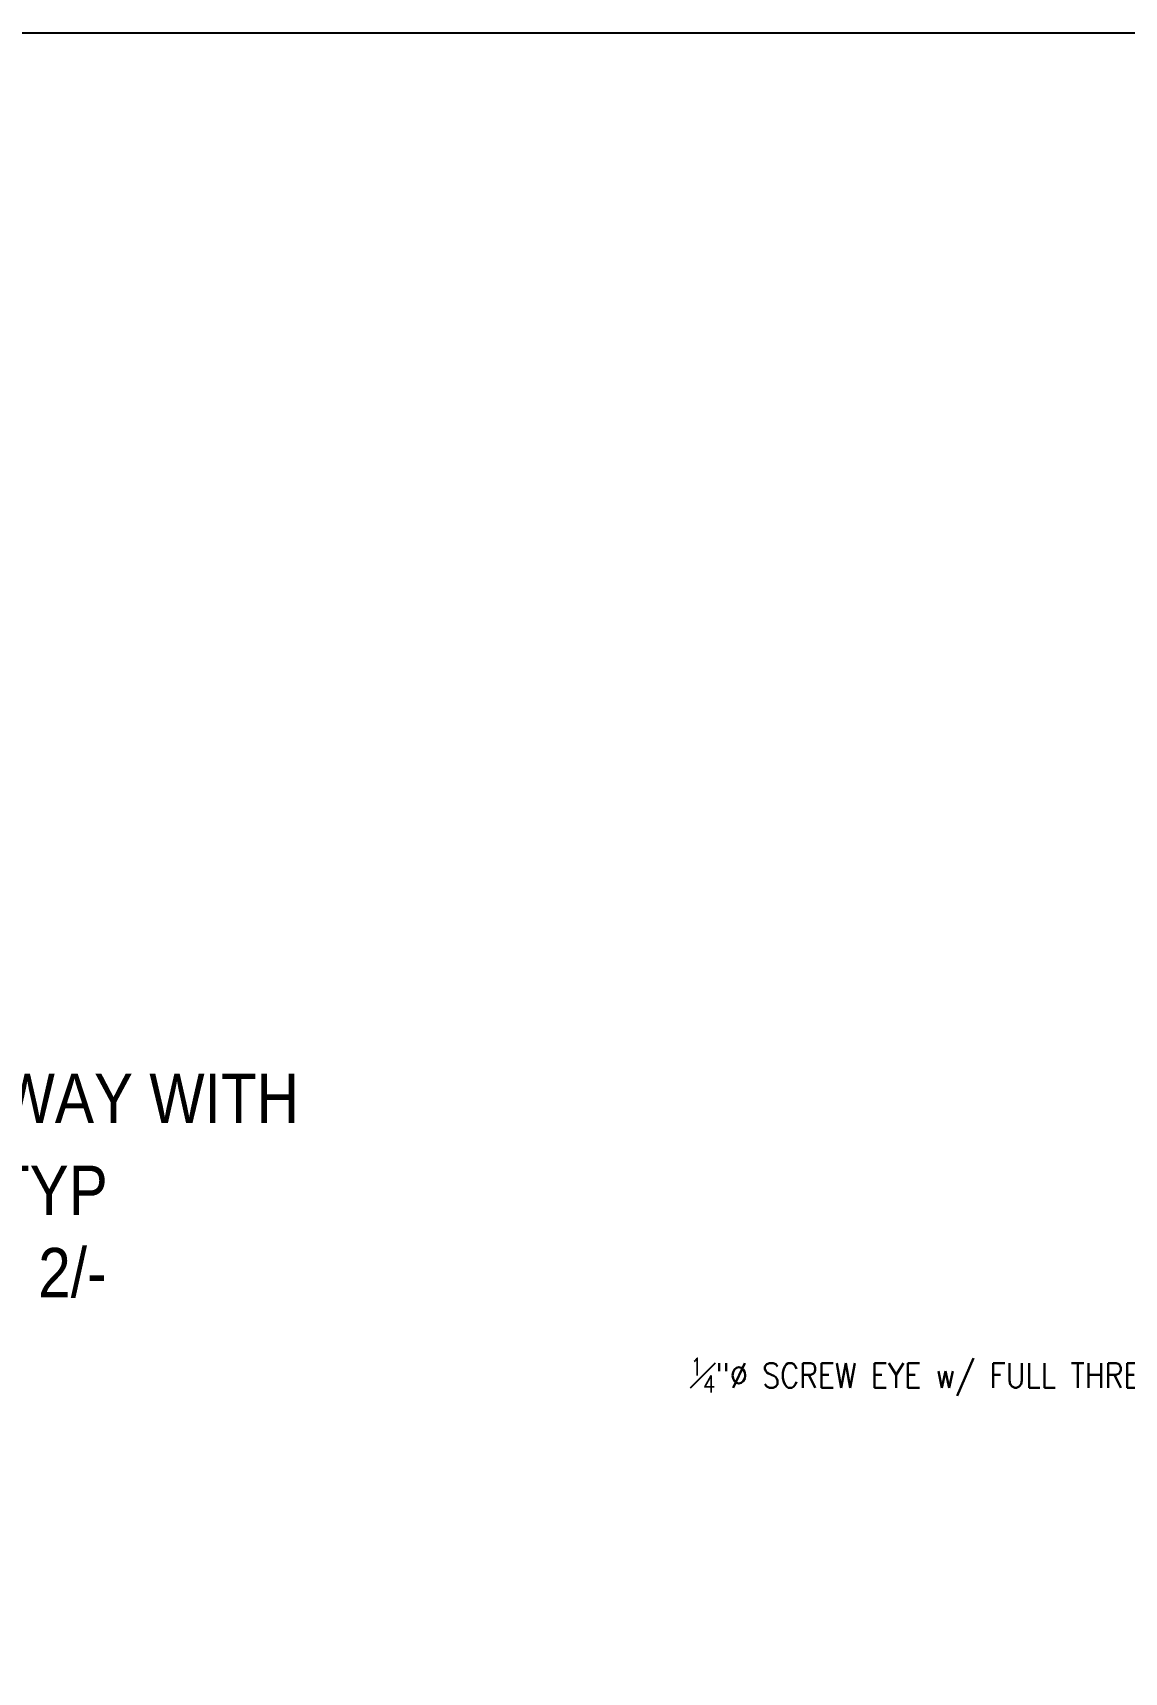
# Model space of a CAD drawing. Header units: inches. Extents: x -16404 to 14624, y -1591 to 16152.
# Drawn here: x -15472.4 to -15422.7, y 2085.3 to 2160 of the extents above; entities that cross this region are included whole.
import ezdxf
from ezdxf import colors
from ezdxf.entities.mleader import LeaderData, LeaderLine
from ezdxf.math import Vec2, Vec3

# ---------------------------------------------------------------- set-up
doc = ezdxf.new("R2010")
doc.units = ezdxf.units.IN
doc.header["$LTSCALE"] = 24
doc.header["$MEASUREMENT"] = 0
doc.layers.add('DESIGNER COMMENTS', color=221, linetype='CONTINUOUS', plot=False)
doc.layers.add('S-ANNO-GRID-NONPLOT', color=251, linetype='CONTINUOUS', plot=False)
doc.layers.add('S-ANNO-NOTE', color=4, linetype='CONTINUOUS')
doc.styles.add('Arial', font='arial.ttf', dxfattribs={"width": 0.85})
doc.styles.add('ROMANS', font='romans.shx', dxfattribs={"width": 0.85})

# ---------------------------------------------------------------- blocks, each defined once
blk = doc.blocks.new('A$C37e3ed70')
at = {"layer": 'S-ANNO-NOTE'}
ml = blk.add_multileader_mtext('Standard', dxfattribs=at)
ml.set_content('\\A1;SHEATHING w/ E.N. PER PLAN', color=256, style='ROMANS')
ml.set_leader_properties(color=2)
ml.build(insert=Vec2(0, 0))
ml.multileader.update_dxf_attribs({"dogleg_length": 0.36, "arrow_head_size": 1.3125, "scale": 12})
ctx = ml.context
ctx.base_point, ctx.scale, ctx.char_height, ctx.arrow_head_size, ctx.landing_gap_size, ctx.plane_origin = Vec3(-15401.85110076563, 2126.787535376041), 12, 1.125, 1.3125, 0.75, Vec3(-15335.3466381322, 2420.546552277508)
ctx.text_align_type = 2
notes = []
notes.append((ctx, [(0, (1, 1, 0), (-15384.82610076563, 2126.787535376041), (-1, 0), 1.500000000000008, [(0, [(-15375.11749951535, 2113.011547739037)], 0, [])])]))
ctx.mtext.insert, ctx.mtext.width, ctx.mtext.alignment, ctx.mtext.flow_direction = Vec3(-15387.07610076563, 2127.350035376041), 15.83632172202215, 3, 5
ml = blk.add_multileader_mtext('Standard', dxfattribs=at)
ml.set_content('\\A1;SHEATHING w/ E.N. PER PLAN', color=256, style='ROMANS')
ml.set_leader_properties(color=2)
ml.build(insert=Vec2(0, 0))
ml.multileader.update_dxf_attribs({"dogleg_length": 0.36, "arrow_head_size": 1.3125, "scale": 12})
ctx = ml.context
ctx.base_point, ctx.scale, ctx.char_height, ctx.arrow_head_size, ctx.landing_gap_size, ctx.plane_origin = Vec3(-15354.4821848665, 2126.787535376041), 12, 1.125, 1.3125, 0.75, Vec3(-15287.97772223308, 2420.546552277508)
ctx.text_align_type = 2
notes.append((ctx, [(0, (1, 1, 0), (-15337.4571848665, 2126.787535376041), (-1, 0), 1.500000000000008, [(0, [(-15327.74858361622, 2113.011547739037)], 0, [])])]))
ctx.mtext.insert, ctx.mtext.width, ctx.mtext.alignment, ctx.mtext.flow_direction = Vec3(-15339.7071848665, 2127.350035376041), 16.19416552293569, 3, 5
ml = blk.add_multileader_mtext('Standard', dxfattribs=at)
ml.set_content('\\A1;BEAM/JOIST PER PLAN', color=256, style='ROMANS')
ml.set_leader_properties(color=2)
ml.build(insert=Vec2(0, 0))
ml.multileader.update_dxf_attribs({"dogleg_length": 0.36, "arrow_head_size": 1.3125, "scale": 12})
ctx = ml.context
ctx.base_point, ctx.scale, ctx.char_height, ctx.arrow_head_size, ctx.landing_gap_size, ctx.plane_origin = Vec3(-15399.7109221942, 2119.733611884358), 12, 1.125, 1.3125, 0.75, Vec3(-15335.3466381322, 2404.985089962582)
ctx.text_align_type = 2
notes.append((ctx, [(0, (1, 1, 0), (-15384.82610076563, 2119.733611884358), (-1, 0), 1.500000000000008, [(0, [(-15378.61749951335, 2112.386547739037)], 0, [])])]))
ctx.mtext.insert, ctx.mtext.width, ctx.mtext.alignment, ctx.mtext.flow_direction = Vec3(-15387.07610076563, 2120.296111884358), 15.3395772328704, 3, 5
ml = blk.add_multileader_mtext('Standard', dxfattribs=at)
ml.set_content('\\A1;BEAM/JOIST PER PLAN', color=256, style='ROMANS')
ml.set_leader_properties(color=2)
ml.build(insert=Vec2(0, 0))
ml.multileader.update_dxf_attribs({"dogleg_length": 0.36, "arrow_head_size": 1.3125, "scale": 12})
ctx = ml.context
ctx.base_point, ctx.scale, ctx.char_height, ctx.arrow_head_size, ctx.landing_gap_size, ctx.plane_origin = Vec3(-15352.34200629507, 2119.733611884358), 12, 1.125, 1.3125, 0.75, Vec3(-15287.97772223308, 2404.985089962582)
ctx.text_align_type = 2
notes.append((ctx, [(0, (1, 1, 0), (-15337.4571848665, 2119.733611884358), (-1, 0), 1.500000000000008, [(0, [(-15331.24858361422, 2112.386547739037)], 0, [])])]))
ctx.mtext.insert, ctx.mtext.width, ctx.mtext.alignment, ctx.mtext.flow_direction = Vec3(-15339.7071848665, 2120.296111884358), 15.3395772328704, 3, 5
ml = blk.add_multileader_mtext('Standard', dxfattribs=at)
ml.set_content('\\A1;{\\H0.7x;\\S1#4;\\H1.42857x;"%%C SCREW EYE w/ FULL THREAD EMBDDED (1\\H0.7x;\\S1#4;\\H1.42857x;" MIN.), INSTALL IN DIRECTION OF WIRE}', color=256, style='ROMANS')
ml.set_leader_properties(color=2)
ml.build(insert=Vec2(0, 0))
ml.multileader.update_dxf_attribs({"dogleg_length": 0.36, "arrow_head_size": 1.3125, "scale": 12})
ctx = ml.context
ctx.base_point, ctx.scale, ctx.char_height, ctx.arrow_head_size, ctx.landing_gap_size, ctx.plane_origin = Vec3(-15402.85159774595, 2099.016004673131), 12, 1.125, 1.3125, 0.75, Vec3(-15337.10448446894, 2385.820923944037)
ctx.text_align_type = 2
notes.append((ctx, [(0, (1, 1, 0), (-15382.91232897095, 2099.016004673131), (-1, 0), 1.500000000000008, [(0, [(-15377.3474795381, 2109.1118573645)], 0, [])])]))
ctx.mtext.insert, ctx.mtext.width, ctx.mtext.alignment, ctx.mtext.flow_direction = Vec3(-15385.16232897095, 2099.578504673131), 18.58769040741481, 3, 5
ml = blk.add_multileader_mtext('Standard', dxfattribs=at)
ml.set_content('\\A1;{\\H0.7x;\\S1#4;\\H1.42857x;"%%C SCREW EYE w/ FULL THREAD EMBDDED (1\\H0.7x;\\S1#4;\\H1.42857x;" MIN.), INSTALL IN DIRECTION OF WIRE}', color=256, style='ROMANS')
ml.set_leader_properties(color=2)
ml.build(insert=Vec2(0, 0))
ml.multileader.update_dxf_attribs({"dogleg_length": 0.36, "arrow_head_size": 1.3125, "scale": 12})
ctx = ml.context
ctx.base_point, ctx.scale, ctx.char_height, ctx.arrow_head_size, ctx.landing_gap_size, ctx.plane_origin = Vec3(-15357.09520918665, 2097.727674050604), 12, 1.125, 1.3125, 0.75, Vec3(-15295.38423663646, 2379.23024219531)
ctx.text_align_type = 2
notes.append((ctx, [(0, (1, 1, 0), (-15337.15594041165, 2097.727674050604), (-1, 0), 1.500000000000008, [(0, [(-15331.60308772767, 2104.22354463263)], 0, [])])]))
ctx.mtext.insert, ctx.mtext.width, ctx.mtext.alignment, ctx.mtext.flow_direction = Vec3(-15339.40594041165, 2098.290174050604), 17.69108485973478, 3, 5
ml = blk.add_multileader_mtext('Standard', dxfattribs=at)
ml.set_content('\\A1;BRACING WIRE', color=256, style='ROMANS')
ml.set_leader_properties(color=2)
ml.build(insert=Vec2(0, 0))
ml.multileader.update_dxf_attribs({"dogleg_length": 0.36, "arrow_head_size": 1.3125, "scale": 12})
ctx = ml.context
ctx.base_point, ctx.scale, ctx.char_height, ctx.arrow_head_size, ctx.landing_gap_size, ctx.plane_origin = Vec3(-15395.88465039952, 2087.346081610804), 12, 1.125, 1.3125, 0.75, Vec3(-15337.10448446894, 2374.964440703217)
ctx.text_align_type = 2
notes.append((ctx, [(0, (1, 1, 0), (-15382.91232897095, 2087.346081610804), (-1, 0), 1.500000000000008, [(0, [(-15371.96580993081, 2103.850187013712)], 0, [])])]))
ctx.mtext.insert, ctx.mtext.width, ctx.mtext.alignment, ctx.mtext.flow_direction = Vec3(-15385.16232897095, 2087.908581610804), 21.80706081061817, 3, 5
ml = blk.add_multileader_mtext('Standard', dxfattribs=at)
ml.set_content('\\A1;HANGING WIRE', color=256, style='ROMANS')
ml.set_leader_properties(color=2)
ml.build(insert=Vec2(0, 0))
ml.multileader.update_dxf_attribs({"dogleg_length": 0.36, "arrow_head_size": 1.3125, "scale": 12})
ctx = ml.context
ctx.base_point, ctx.scale, ctx.char_height, ctx.arrow_head_size, ctx.landing_gap_size, ctx.plane_origin = Vec3(-15350.2193332688, 2088.587780860234), 12, 1.125, 1.3125, 0.75, Vec3(-15291.34809590965, 2376.206139952648)
ctx.text_align_type = 2
notes.append((ctx, [(0, (1, 1, 0), (-15337.15594041165, 2088.587780860234), (-1, 0), 1.500000000000008, [(0, [(-15331.25772028328, 2097.48054817113)], 0, [])])]))
ctx.mtext.insert, ctx.mtext.width, ctx.mtext.alignment, ctx.mtext.flow_direction = Vec3(-15339.40594041165, 2089.150280860234), 21.80706081061817, 3, 5
for ctx, leaders in notes:
    for number, flags, end, landing, length, lines in leaders:
        leader = LeaderData()
        leader.index, (leader.has_last_leader_line, leader.has_dogleg_vector, leader.attachment_direction) = number, flags
        leader.last_leader_point, leader.dogleg_vector, leader.dogleg_length = Vec3(end), Vec3(landing), length
        for number, points, colour, breaks in lines:
            line = LeaderLine()
            line.index, line.vertices, line.color, line.breaks = number, Vec3.list(points), colors.encode_raw_color(colour), breaks
            leader.lines.append(line)
        ctx.leaders.append(leader)

msp = doc.modelspace()

# ---------------------------------------------------------------- linework, layer by layer
at = {"layer": 'S-ANNO-GRID-NONPLOT'}
msp.add_lwpolyline([(-13183.31795604736, 599.9999999999982), (-15798.26811395953, 599.9999999999982), (-15798.26811395953, 2159.999999999998), (-13183.31795604736, 2159.999999999998)], close=True, dxfattribs=at)

# ---------------------------------------------------------------- block references
at = {"layer": 'DESIGNER COMMENTS'}
msp.add_blockref('A$C37e3ed70', (0, 0), dxfattribs=at)

# ---------------------------------------------------------------- texts
at = {"layer": 'S-ANNO-NOTE', "insert": (-15538.69120332826, 2112.553254126335), "char_height": 2.25, "width": 82.58287672329607, "attachment_point": 1, "style": 'Arial'}
msp.add_mtext('\\A1;12 GAUGE VERTICAL HANGER WIRE @4\'-0" EACH WAY WITH MIN 3 TIGHT TURNS IN 1{\\H0.7x;\\S1#2;}", BOTH ENDS OF WIRE TYP ATTACHED TO BUILDING STRUCTURE PER DETAIL 2/-', dxfattribs=at)

doc.saveas('drawing.dxf')
